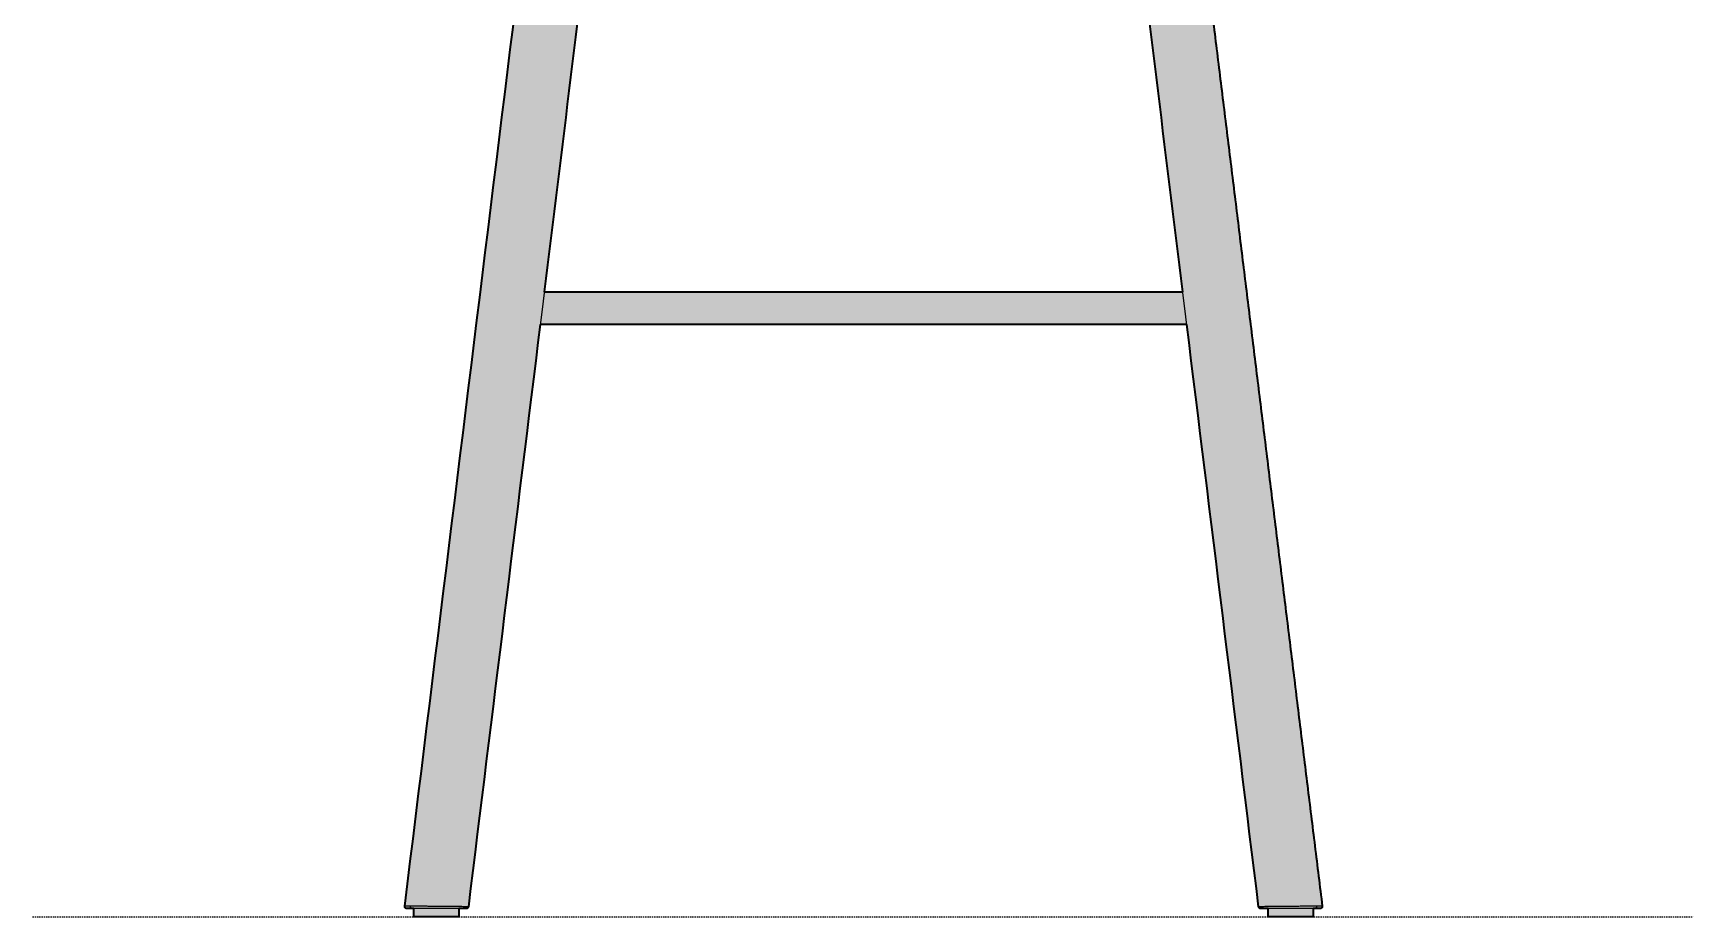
# Model space of a CAD drawing. Header units: millimetres. Extents: x 0 to 1859, y -787 to 866.
# Drawn here: x 1045 to 1859, y 0 to 433 of the extents above; entities that cross this region are included whole.
import ezdxf

# ---------------------------------------------------------------- set-up
doc = ezdxf.new("R2010")
doc.units = ezdxf.units.MM
doc.linetypes.add('Dots', pattern=[1, 0, -1])
doc.layers.add('Blocks', color=7, linetype='Continuous')
doc.layers.add('Blocks$Fill', color=7, linetype='Continuous', true_color=0xffffff)
for name, color, linetype, lineweight, true_color in [('Blocks$Inner', 7, 'Continuous', 25, 0x007f00), ('Blocks$Outline', 7, 'Continuous', 35, 0xff3f3f), ('Groud', 7, 'Dots', 25, 0x243775)]:
    doc.layers.add(name, color=color, linetype=linetype, lineweight=lineweight, true_color=true_color)

# ---------------------------------------------------------------- blocks, each defined once
blk = doc.blocks.new('Form Barstool High Side')
at = {"layer": 'Blocks$Fill'}
h = blk.add_hatch(color=256, dxfattribs=at)
h.paths.add_polyline_path([(270.04, 728.56), (266.14, 729.76), (264.21, 730.41), (262.3, 731.11), (260.87, 731.7), (259.45, 732.32), (258.05, 732.99), (256.67, 733.69), (255.3, 734.43), (253.96, 735.21), (252.63, 736.02), (251.33, 736.86), (249.96, 737.79), (248.62, 738.75), (247.3, 739.74), (246.01, 740.77), (244.74, 741.83), (243.5, 742.91), (242.28, 744.02), (241.09, 745.17), (239.82, 746.44), (238.59, 747.74), (237.38, 749.07), (236.2, 750.42), (235.04, 751.8), (233.92, 753.2), (232.82, 754.63), (231.74, 756.07), (230.63, 757.62), (229.54, 759.2), (227.45, 762.4), (225.48, 765.67), (223.61, 769.01), (221.85, 772.4), (220.2, 775.86), (218.67, 779.36), (217.24, 782.9), (215.95, 786.42), (214.76, 789.97), (213.66, 793.54), (212.65, 797.15), (211.71, 800.77), (210.84, 804.42), (209.27, 811.74), (207.63, 820.58), (204.55, 840.54), (203.9, 844.21), (202.82, 849.41), (201.63, 854.59), (200.51, 857.45), (200.5, 857.48), (200.45, 857.61), (200.39, 857.74), (200.33, 857.87), (200.26, 858), (200.2, 858.13), (200.13, 858.25), (199.99, 858.5), (199.83, 858.75), (199.67, 858.99), (199.51, 859.22), (199.34, 859.46), (199.08, 859.8), (198.81, 860.13), (198.67, 860.3), (198.53, 860.46), (198.39, 860.61), (198.24, 860.77), (198.05, 860.95), (197.86, 861.13), (196.91, 861.99), (196.78, 862.11), (196.72, 862.17), (196.67, 862.23), (196.61, 862.3), (196.58, 862.33), (196.56, 862.36), (196.53, 862.4), (196.5, 862.43), (196.48, 862.46), (196.46, 862.5), (196.43, 862.53), (196.41, 862.57), (196.39, 862.61), (196.37, 862.64), (196.35, 862.69), (196.33, 862.73), (196.31, 862.77), (196.29, 862.82), (196.27, 862.86), (196.26, 862.91), (196.24, 862.95), (196.23, 863), (196.22, 863.04), (196.21, 863.09), (196.2, 863.14), (196.19, 863.18), (196.19, 863.23), (196.19, 863.28), (196.18, 863.32), (196.18, 863.37), (196.18, 863.42), (196.18, 863.46), (196.18, 863.51), (196.19, 863.56), (196.19, 863.6), (196.2, 863.65), (196.21, 863.7), (196.22, 863.74), (196.23, 863.79), (196.24, 863.84), (196.25, 863.89), (196.27, 863.94), (196.28, 863.98), (196.3, 864.03), (196.32, 864.08), (196.34, 864.12), (196.36, 864.17), (196.38, 864.21), (196.4, 864.26), (196.42, 864.3), (196.45, 864.35), (196.47, 864.39), (196.5, 864.43), (196.53, 864.47), (196.56, 864.52), (196.59, 864.57), (196.63, 864.61), (196.66, 864.65), (196.7, 864.7), (196.73, 864.74), (196.77, 864.78), (196.81, 864.82), (196.85, 864.86), (196.89, 864.9), (196.93, 864.94), (196.97, 864.97), (197.01, 865.01), (197.06, 865.04), (197.1, 865.08), (197.14, 865.11), (197.19, 865.15), (197.25, 865.18), (197.3, 865.22), (197.35, 865.25), (197.41, 865.28), (197.46, 865.32), (197.52, 865.35), (197.57, 865.38), (197.68, 865.43), (197.8, 865.48), (197.92, 865.53), (198.04, 865.58), (198.17, 865.63), (198.24, 865.65), (198.31, 865.68), (198.39, 865.7), (198.46, 865.72), (198.53, 865.74), (198.6, 865.75), (198.67, 865.77), (198.74, 865.78), (198.82, 865.79), (198.89, 865.8), (198.96, 865.8), (199.03, 865.81), (199.07, 865.81), (199.11, 865.81), (199.14, 865.81), (199.18, 865.81), (199.2, 865.8), (199.21, 865.8), (199.21, 865.8), (199.57, 865.81), (199.76, 865.82), (199.98, 865.81), (200.19, 865.8), (200.43, 865.79), (200.61, 865.77), (200.86, 865.75), (201.07, 865.72), (201.07, 865.72), (201.07, 865.72), (201.07, 865.72), (201.07, 865.72), (201.08, 865.72), (201.1, 865.72), (201.72, 865.63), (202.41, 865.5), (203.1, 865.36), (203.85, 865.18), (204.55, 864.99), (205.3, 864.78), (205.98, 864.57), (206.69, 864.33), (207.55, 864.02), (208.35, 863.72), (209.29, 863.33), (209.88, 863.06), (210.49, 862.77), (211.22, 862.4), (211.97, 862), (213.14, 861.33), (214.36, 860.59), (215.77, 859.66), (216.48, 859.16), (219.63, 856.78), (220.92, 855.72), (221.68, 855.05), (222.35, 854.44), (223.06, 853.75), (223.71, 853.09), (224.22, 852.55), (224.86, 851.84), (225.59, 850.98), (226.32, 850.07), (227.05, 849.13), (228.08, 847.7), (228.69, 846.83), (230.31, 844.37), (231.94, 841.75), (233.63, 838.85), (235.88, 834.73), (237.67, 831.18), (239.69, 826.85), (246.29, 811.15), (248.26, 806.73), (250.61, 801.74), (253.65, 795.7), (254.4, 794.29), (255.17, 792.91), (255.85, 791.78), (256.54, 790.69), (257.28, 789.57), (258.04, 788.46), (259.06, 787.05), (260.14, 785.66), (260.93, 784.69), (261.75, 783.74), (262.6, 782.81), (263.47, 781.9), (264.21, 781.15), (264.97, 780.42), (265.75, 779.7), (266.53, 779.01), (267.65, 778.06), (268.79, 777.14), (269.85, 776.33), (270.93, 775.53), (272.07, 774.73), (273.23, 773.94), (274.46, 773.14), (275.7, 772.37), (277.03, 771.58), (278.38, 770.81), (279.73, 770.08), (281.11, 769.37), (282.58, 768.64), (284.07, 767.95), (285.58, 767.28), (287.09, 766.64), (288.68, 766.02), (290.28, 765.42), (291.89, 764.86), (293.51, 764.34), (295.76, 763.67), (298.02, 763.06), (300.34, 762.5), (302.68, 761.99), (305.1, 761.52), (307.54, 761.11), (310.32, 760.69), (313.11, 760.33), (316.34, 759.98), (319.58, 759.69), (325.21, 759.32), (330.44, 759.11), (339.45, 758.97), (352.52, 759.15), (380.47, 760.46), (468.66, 765.53), (521.59, 766.56), (546.26, 766.34), (555.79, 765.99), (563.75, 765.47), (567.22, 765.15), (570.1, 764.83), (574.19, 764.28), (574.23, 764.28), (574.23, 764.28), (579.93, 763.4), (585.13, 762.48), (589.49, 761.57), (592, 761), (593.61, 760.59), (595.11, 760.17), (597.61, 759.41), (599.59, 758.73), (601.13, 758.14), (602.29, 757.66), (603.24, 757.24), (604.32, 756.73), (605.32, 756.22), (605.81, 755.95), (606.31, 755.66), (607.22, 755.12), (608.13, 754.53), (609.03, 753.9), (609.82, 753.31), (610.54, 752.76), (611.27, 752.18), (611.93, 751.63), (612.58, 751.07), (613.17, 750.53), (613.77, 749.97), (614.31, 749.45), (617.63, 746.03), (617.8, 745.85), (617.96, 745.66), (618.12, 745.48), (618.19, 745.38), (618.26, 745.29), (618.4, 745.1), (618.43, 745.06), (618.46, 745.01), (618.47, 744.99), (618.49, 744.96), (618.51, 744.93), (618.52, 744.89), (618.56, 744.83), (618.59, 744.75), (618.63, 744.66), (618.67, 744.55), (618.71, 744.46), (618.72, 744.41), (618.74, 744.35), (618.76, 744.29), (618.77, 744.22), (618.79, 744.14), (618.8, 744.06), (618.82, 743.99), (618.83, 743.92), (618.84, 743.84), (618.84, 743.75), (618.85, 743.67), (618.85, 743.59), (618.85, 743.5), (618.85, 743.41), (618.85, 743.31), (618.85, 743.22), (618.84, 743.13), (618.83, 743.05), (618.81, 742.88), (618.76, 742.54), (618.73, 742.4), (618.71, 742.32), (618.7, 742.25), (618.69, 742.22), (618.68, 742.18), (618.67, 742.15), (618.66, 742.11), (618.64, 742.08), (618.63, 742.05), (618.61, 742.01), (618.61, 742), (618.6, 741.98), (618.59, 741.96), (618.57, 741.94), (618.56, 741.92), (618.55, 741.9), (618.53, 741.87), (618.52, 741.85), (618.5, 741.83), (618.49, 741.81), (618.47, 741.79), (618.46, 741.78), (618.44, 741.76), (618.42, 741.74), (618.41, 741.72), (618.39, 741.7), (618.37, 741.68), (618.35, 741.67), (618.33, 741.64), (618.3, 741.62), (618.27, 741.59), (618.24, 741.57), (618.21, 741.55), (618.18, 741.52), (618.15, 741.5), (618.12, 741.48), (618.05, 741.44), (617.99, 741.4), (617.92, 741.37), (617.85, 741.33), (617.74, 741.28), (617.63, 741.23), (617.52, 741.18), (617.41, 741.14), (617.29, 741.1), (617.18, 741.06), (616.95, 740.98), (616.58, 740.88), (616.21, 740.79), (615.83, 740.7), (615.46, 740.63), (614.89, 740.53), (614.31, 740.43), (611.73, 740.1), (611.03, 740), (610.68, 739.94), (610.34, 739.87), (606.03, 739.55), (548.92, 737.08), (544.82, 736.86), (544.55, 735.22), (544.32, 733.58), (544.13, 731.93), (543.98, 730.28), (543.85, 728.47), (543.78, 726.66), (543.75, 724.85), (543.76, 723.04), (543.82, 721.22), (543.93, 719.41), (544.08, 717.61), (544.28, 715.81), (631.92, 5.12), (631.92, 5.01), (631.92, 4.97), (631.92, 4.94), (631.92, 4.9), (631.92, 4.88), (631.92, 4.86), (631.92, 4.84), (631.91, 4.83), (631.91, 4.81), (631.91, 4.79), (631.9, 4.77), (631.9, 4.75), (631.89, 4.73), (631.89, 4.71), (631.88, 4.69), (631.87, 4.67), (631.87, 4.65), (631.86, 4.63), (631.85, 4.61), (631.84, 4.59), (631.83, 4.57), (631.83, 4.56), (631.82, 4.54), (631.81, 4.52), (631.8, 4.5), (631.79, 4.48), (631.77, 4.47), (631.76, 4.45), (631.75, 4.43), (631.74, 4.41), (631.73, 4.4), (631.71, 4.38), (631.7, 4.36), (631.69, 4.35), (631.67, 4.33), (631.66, 4.31), (631.64, 4.3), (631.63, 4.28), (631.61, 4.27), (631.6, 4.26), (631.58, 4.24), (631.57, 4.23), (631.55, 4.22), (631.53, 4.21), (631.51, 4.19), (631.5, 4.18), (631.48, 4.17), (631.45, 4.16), (631.41, 4.13), (631.36, 4.11), (631.23, 4.05), (630.42, 4.03), (628.28, 4), (628.25, 4), (628.23, 4), (628.05, 4), (627.44, 4), (627.44, 0), (627.42, 0), (605.44, 0), (605.44, 4), (601.71, 4), (601.45, 4.06), (601.36, 4.09), (601.32, 4.1), (601.29, 4.11), (601.26, 4.12), (601.23, 4.13), (601.22, 4.14), (601.21, 4.14), (601.2, 4.15), (601.19, 4.15), (601.18, 4.16), (601.17, 4.16), (601.16, 4.17), (601.15, 4.17), (601.14, 4.18), (601.14, 4.18), (601.12, 4.19), (601.11, 4.2), (601.09, 4.21), (601.08, 4.22), (601.07, 4.23), (601.05, 4.24), (601.04, 4.26), (601.03, 4.27), (601.01, 4.28), (601, 4.29), (600.99, 4.31), (600.98, 4.32), (600.96, 4.33), (600.94, 4.36), (600.92, 4.39), (600.9, 4.42), (600.88, 4.44), (600.86, 4.47), (600.85, 4.49), (600.84, 4.5), (600.83, 4.52), (600.83, 4.53), (600.82, 4.55), (600.81, 4.56), (600.8, 4.58), (600.8, 4.59), (600.79, 4.61), (600.78, 4.63), (600.78, 4.64), (600.77, 4.66), (600.76, 4.69), (600.75, 4.72), (600.74, 4.75), (600.73, 4.81), (600.72, 4.88), (565.53, 290.23), (248.52, 290.23), (213.31, 4.88), (213.3, 4.81), (213.29, 4.75), (213.28, 4.72), (213.27, 4.69), (213.26, 4.66), (213.26, 4.64), (213.25, 4.63), (213.24, 4.61), (213.24, 4.6), (213.23, 4.58), (213.22, 4.56), (213.22, 4.55), (213.21, 4.53), (213.2, 4.52), (213.19, 4.5), (213.18, 4.49), (213.17, 4.47), (213.15, 4.44), (213.13, 4.42), (213.11, 4.39), (213.09, 4.36), (213.07, 4.33), (213.06, 4.32), (213.04, 4.31), (213.03, 4.29), (213.02, 4.28), (213.01, 4.27), (212.99, 4.26), (212.98, 4.25), (212.97, 4.23), (212.95, 4.22), (212.94, 4.21), (212.92, 4.2), (212.91, 4.19), (212.9, 4.18), (212.88, 4.17), (212.87, 4.16), (212.85, 4.15), (212.82, 4.14), (212.79, 4.12), (212.73, 4.09), (212.66, 4.06), (208.59, 4.05), (208.59, 0), (208.57, 0), (186.59, 0), (186.59, 4), (185.8, 4), (185.78, 4), (185.76, 4), (185.74, 4), (185.72, 4), (185.7, 4.01), (185.68, 4.01), (185.66, 4.01), (185.64, 4.02), (182.8, 4.05), (182.68, 4.11), (182.62, 4.13), (182.58, 4.16), (182.56, 4.17), (182.54, 4.18), (182.52, 4.19), (182.5, 4.21), (182.48, 4.22), (182.47, 4.23), (182.45, 4.24), (182.43, 4.26), (182.42, 4.27), (182.4, 4.29), (182.39, 4.3), (182.37, 4.32), (182.36, 4.33), (182.34, 4.35), (182.33, 4.36), (182.32, 4.38), (182.31, 4.4), (182.29, 4.41), (182.28, 4.43), (182.27, 4.45), (182.26, 4.47), (182.25, 4.48), (182.24, 4.5), (182.23, 4.52), (182.22, 4.54), (182.21, 4.56), (182.2, 4.58), (182.19, 4.59), (182.18, 4.61), (182.17, 4.63), (182.17, 4.65), (182.16, 4.67), (182.15, 4.69), (182.15, 4.71), (182.14, 4.73), (182.13, 4.75), (182.13, 4.77), (182.13, 4.79), (182.12, 4.81), (182.12, 4.83), (182.12, 4.84), (182.11, 4.86), (182.11, 4.88), (182.11, 4.9), (182.11, 4.94), (182.11, 4.97), (182.11, 5.01), (182.11, 5.12), (269.32, 712.13), (269.43, 713.49), (269.92, 719.12), (270.03, 721.03), (270.1, 722.91), (270.11, 724.79), (270.09, 726.68)], flags=0)
h.paths.add_polyline_path([(506.82, 734.58), (368.73, 723.21), (368.71, 723.21), (367.37, 723.22), (367.28, 723.22), (366.32, 723.2), (359.02, 722.81), (357.77, 722.74), (342.01, 721.91), (339.31, 721.78), (336.94, 721.67), (336.77, 721.66), (334.35, 721.52), (333.86, 721.48), (333.66, 721.46), (332.66, 721.34), (332.31, 721.3), (332.31, 721.3), (332.31, 721.3), (332.31, 721.3), (321.25, 721.26), (315.72, 721.41), (312.97, 721.55), (310.22, 721.76), (306.58, 722.12), (302.87, 722.56), (302.41, 720.8), (301.99, 719.04), (301.59, 717.27), (301.23, 715.49), (300.9, 713.71), (300.6, 711.92), (300.33, 710.13), (300.09, 708.34), (280.11, 546.39), (533.94, 546.35), (513.51, 712.01), (512.87, 715.96), (512.51, 717.93), (512.09, 719.88), (511.85, 720.89), (511.59, 721.89), (511.01, 723.89), (510.38, 725.88), (509.69, 727.84), (509.04, 729.55), (508.34, 731.25), (507.61, 732.93)], flags=0)
h.paths.add_polyline_path([(250.49, 306.23), (563.55, 306.23), (537.64, 516.38), (276.42, 516.43)], flags=0)
at = {"layer": 'Blocks$Inner'}
for p, q in [((544.28, 715.81), (631.92, 5.12)), ((600.72, 4.88), (537.63, 516.46)), ((250.49, 306.23), (563.55, 306.23)), ((565.53, 290.23), (248.52, 290.23)), ((605.44, 0), (605.44, 4)), ((627.44, 4), (627.44, 0))]:
    blk.add_line(p, q, dxfattribs=at)
for points in [[(182.11, 5.12), (269.32, 712.13), (269.43, 713.49)], [(276.4, 516.46), (276.42, 516.43), (213.32, 4.88)]]:
    blk.add_lwpolyline(points, dxfattribs=at)
for points, knots in [([(182.8, 4.05), (182.61, 4.13), (182.42, 4.24), (182.21, 4.51), (182.1, 4.82), (182.11, 5.02), (182.11, 5.12)], [1, 1, 1, 1, 1.256294, 1.517293, 1.768968, 2, 2, 2, 2]), ([(185, 5.15), (184.88, 5.15), (184.66, 5.15), (184.34, 5.15), (184.04, 5.15), (183.67, 5.15), (183.25, 5.15), (182.84, 5.14), (182.51, 5.14), (182.33, 5.14), (182.24, 5.13), (182.19, 5.13), (182.16, 5.13), (182.13, 5.13), (182.11, 5.12), (182.11, 5.12), (182.11, 5.12)], [516.464832, 516.464832, 516.464832, 516.464832, 516.52689, 516.58895, 516.651013, 516.713082, 516.838715, 516.964392, 517.090126, 517.215929, 517.25739, 517.29886, 517.340338, 517.381827, 517.423325, 517.464832, 517.464832, 517.464832, 517.464832]), ([(185.64, 4.02), (184.87, 4.02), (183.31, 4.03), (182.97, 4.04), (182.8, 4.05)], [0, 0, 0, 0, 0.498607, 1, 1, 1, 1]), ([(185.8, 4), (185.7, 4), (185.58, 4.02), (185.37, 4.14), (185.26, 4.23), (185.1, 4.46), (185.04, 4.6), (184.98, 4.88), (184.98, 5.03), (185, 5.15)], [66.499367, 66.499367, 66.499367, 66.499367, 66.749366, 66.749366, 66.999366, 66.999366, 67.249366, 67.249366, 67.499367, 67.499367, 67.499367, 67.499367]), ([(213.32, 4.88), (213.31, 4.88), (213.31, 4.88), (213.3, 4.88), (213.27, 4.88), (213.24, 4.89), (213.2, 4.89), (213.15, 4.89), (213.09, 4.89), (213.03, 4.9), (212.96, 4.9), (212.88, 4.9), (212.73, 4.91), (212.48, 4.91), (211.89, 4.93), (210.93, 4.94), (209.64, 4.96), (208.45, 4.98), (207.06, 5), (205.1, 5.02), (202.93, 5.04), (201.1, 5.06), (199.25, 5.07), (197.39, 5.09), (195.57, 5.1), (193.92, 5.11), (191.87, 5.13), (190.04, 5.14), (188.65, 5.14), (187.88, 5.14), (187.26, 5.15), (186.79, 5.15), (186.32, 5.15), (185.86, 5.15), (185.41, 5.15), (185.14, 5.15), (185, 5.15)], [515.464832, 515.464832, 515.464832, 515.464832, 515.474872, 515.484742, 515.494457, 515.504029, 515.513475, 515.522795, 515.531979, 515.541036, 515.549975, 515.558805, 515.567537, 515.596972, 515.625383, 515.69085, 515.753191, 515.787887, 515.822229, 515.893523, 515.965841, 516.001581, 516.038219, 516.10924, 516.142479, 516.177969, 516.236496, 516.30506, 516.332652, 516.362586, 516.378409, 516.394702, 516.411673, 516.429222, 516.446866, 516.464832, 516.464832, 516.464832, 516.464832]), ([(208.59, 0), (208.59, 0), (208.58, 0), (208.52, 0), (208.41, 0), (208.26, 0), (208.07, 0), (207.82, 0), (207.53, 0), (207.19, 0), (206.8, 0), (206.37, 0), (205.89, 0), (205.37, 0), (204.82, 0), (204.23, 0), (203.62, 0), (202.98, 0), (202.32, 0), (201.64, 0), (200.96, 0), (200.28, 0), (199.6, 0), (198.92, 0), (198.25, 0), (197.69, 0), (197.25, 0), (196.9, 0), (196.56, 0), (196.21, 0), (195.85, 0), (195.5, 0), (195.14, 0), (194.78, 0), (194.43, 0), (194.07, 0), (193.72, 0), (193.36, 0), (193.01, 0), (192.66, 0), (192.32, 0), (191.98, 0), (191.65, 0), (191.32, 0), (191, 0), (190.69, 0), (190.39, 0), (190.09, 0), (189.81, 0), (189.53, 0), (189.27, 0), (189.02, 0), (188.78, 0), (188.55, 0), (188.33, 0), (188.12, 0), (187.93, 0), (187.75, 0), (187.58, 0), (187.43, 0), (187.29, 0), (187.17, 0), (187.05, 0), (186.95, 0), (186.86, 0), (186.79, 0), (186.73, 0), (186.68, 0), (186.64, 0), (186.61, 0), (186.59, 0), (186.59, 0), (186.59, 0)], [4, 4, 4, 4, 4.018982, 4.038404, 4.058243, 4.078473, 4.099065, 4.119984, 4.141191, 4.162644, 4.184299, 4.206108, 4.22802, 4.249984, 4.271948, 4.29386, 4.315668, 4.337323, 4.358777, 4.379984, 4.400902, 4.421494, 4.441725, 4.461564, 4.480985, 4.499967, 4.509816, 4.519787, 4.529877, 4.540084, 4.550404, 4.560834, 4.57137, 4.582006, 4.59274, 4.603566, 4.614478, 4.625472, 4.636542, 4.647681, 4.658884, 4.670144, 4.681455, 4.692809, 4.7042, 4.71562, 4.727062, 4.738519, 4.749984, 4.761448, 4.772905, 4.784348, 4.795768, 4.807158, 4.818512, 4.829823, 4.841083, 4.852286, 4.863425, 4.874495, 4.885489, 4.896402, 4.907227, 4.917961, 4.928598, 4.939133, 4.949563, 4.959883, 4.97009, 4.98018, 4.990151, 5, 5, 5, 5]), ([(213.31, 4.88), (213.3, 4.79), (213.26, 4.62), (213.12, 4.38), (212.92, 4.18), (212.75, 4.1), (212.66, 4.06)], [0, 0, 0, 0, 0.236485, 0.487871, 0.745674, 1, 1, 1, 1]), ([(629.04, 5.15), (628.91, 5.15), (628.66, 5.15), (628.25, 5.15), (627.73, 5.15), (627.09, 5.15), (626.28, 5.14), (625.4, 5.14), (624.09, 5.14), (622.25, 5.13), (620.22, 5.11), (618.49, 5.1), (616.66, 5.09), (614.79, 5.07), (612.94, 5.06), (611.11, 5.04), (608.93, 5.02), (606.59, 4.99), (604.63, 4.97), (603.08, 4.94), (602.12, 4.92), (601.56, 4.91), (601.23, 4.9), (600.99, 4.9), (600.86, 4.89), (600.79, 4.89), (600.76, 4.88), (600.73, 4.88), (600.72, 4.88), (600.72, 4.88), (600.72, 4.88)], [731.569914, 731.569914, 731.569914, 731.569914, 731.586248, 731.602583, 731.618918, 731.645536, 731.672161, 731.70092, 731.729692, 731.79134, 731.856798, 731.890812, 731.925534, 731.996561, 732.032667, 732.068947, 732.141332, 732.212571, 732.28155, 732.347364, 732.409367, 732.438301, 732.467214, 732.493974, 732.520717, 732.530561, 732.540402, 732.550242, 732.560079, 732.569914, 732.569914, 732.569914, 732.569914]), ([(601.71, 4), (601.28, 4.1), (601.11, 4.18), (600.91, 4.38), (600.77, 4.62), (600.73, 4.79), (600.72, 4.88)], [2, 2, 2, 2, 2.254329, 2.512134, 2.76352, 3, 3, 3, 3]), ([(628.23, 4), (628.17, 4), (628.05, 4), (627.86, 4), (627.63, 4), (627.34, 4), (626.88, 4), (626.24, 4), (625.38, 4), (624.41, 4), (623.31, 4), (622.31, 4), (621.46, 4), (620.54, 4), (619.57, 4), (618.56, 4), (617.78, 4), (616.97, 4), (616.15, 4), (615.31, 4), (614.46, 4), (613.61, 4), (612.75, 4), (611.9, 4), (610.77, 4), (609.39, 4), (607.84, 4), (606.42, 4), (605.37, 4), (604.63, 4), (604.12, 4), (603.66, 4), (603.25, 4), (602.89, 4), (602.58, 4), (602.32, 4), (602.11, 4), (601.97, 4), (601.88, 4), (601.81, 4), (601.75, 4), (601.72, 4), (601.71, 4)], [1, 1, 1, 1, 1.008549, 1.017099, 1.025649, 1.039298, 1.052949, 1.081994, 1.112881, 1.145691, 1.180492, 1.217331, 1.236526, 1.256235, 1.297163, 1.318378, 1.340074, 1.362233, 1.384836, 1.407859, 1.431272, 1.455046, 1.479144, 1.503527, 1.528153, 1.577929, 1.62811, 1.678291, 1.728067, 1.752693, 1.777076, 1.801174, 1.824948, 1.848361, 1.871384, 1.893987, 1.916146, 1.937842, 1.948452, 1.959059, 1.979535, 2, 2, 2, 2]), ([(629.04, 5.15), (629.05, 5.02), (629.05, 4.88), (628.99, 4.6), (628.93, 4.46), (628.77, 4.23), (628.67, 4.14), (628.45, 4.02), (628.34, 4), (628.23, 4)], [0, 0, 0, 0, 0.25, 0.25, 0.500001, 0.500001, 0.750001, 0.750001, 1, 1, 1, 1]), ([(631.23, 4.05), (631.06, 4.04), (630.72, 4.03), (629.17, 4.02), (628.24, 4)], [1, 1, 1, 1, 1.501398, 2, 2, 2, 2]), ([(631.92, 5.12), (631.92, 5.12), (631.92, 5.12), (631.9, 5.13), (631.88, 5.13), (631.84, 5.13), (631.79, 5.13), (631.73, 5.13), (631.66, 5.14), (631.57, 5.14), (631.46, 5.14), (631.33, 5.14), (631.18, 5.14), (630.99, 5.14), (630.76, 5.15), (630.49, 5.15), (630.19, 5.15), (629.85, 5.15), (629.47, 5.15), (629.18, 5.15), (629.04, 5.15)], [730.569914, 730.569914, 730.569914, 730.569914, 730.609267, 730.649536, 730.690834, 730.733276, 730.77698, 730.822066, 730.868459, 730.916221, 730.965613, 731.016903, 731.070361, 731.133395, 731.199209, 731.267812, 731.339204, 731.413371, 731.490288, 731.569914, 731.569914, 731.569914, 731.569914]), ([(631.92, 5.12), (631.93, 5.02), (631.93, 4.81), (631.82, 4.51), (631.62, 4.24), (631.42, 4.13), (631.23, 4.05)], [0, 0, 0, 0, 0.231073, 0.482734, 0.743719, 1, 1, 1, 1]), ([(627.44, 0), (627.44, 0), (627.43, 0), (627.37, 0), (627.27, 0), (627.12, 0), (626.92, 0), (626.68, 0), (626.38, 0), (626.04, 0), (625.66, 0), (625.22, 0), (624.74, 0), (624.23, 0), (623.67, 0), (623.08, 0), (622.47, 0), (621.83, 0), (621.17, 0), (620.5, 0), (619.82, 0), (619.13, 0), (618.45, 0), (617.77, 0), (617.1, 0), (616.55, 0), (616.1, 0), (615.76, 0), (615.41, 0), (615.06, 0), (614.71, 0), (614.35, 0), (613.99, 0), (613.64, 0), (613.28, 0), (612.92, 0), (612.57, 0), (612.22, 0), (611.86, 0), (611.52, 0), (611.17, 0), (610.84, 0), (610.5, 0), (610.18, 0), (609.86, 0), (609.55, 0), (609.24, 0), (608.95, 0), (608.66, 0), (608.39, 0), (608.12, 0), (607.87, 0), (607.63, 0), (607.4, 0), (607.18, 0), (606.98, 0), (606.78, 0), (606.6, 0), (606.44, 0), (606.28, 0), (606.14, 0), (606.02, 0), (605.9, 0), (605.8, 0), (605.72, 0), (605.64, 0), (605.58, 0), (605.53, 0), (605.49, 0), (605.46, 0), (605.45, 0), (605.44, 0), (605.44, 0)], [4, 4, 4, 4, 4.018982, 4.038404, 4.058243, 4.078473, 4.099065, 4.119984, 4.141191, 4.162644, 4.184299, 4.206108, 4.22802, 4.249984, 4.271948, 4.29386, 4.315668, 4.337323, 4.358777, 4.379984, 4.400902, 4.421494, 4.441725, 4.461564, 4.480985, 4.499967, 4.509816, 4.519787, 4.529877, 4.540084, 4.550404, 4.560834, 4.57137, 4.582006, 4.59274, 4.603566, 4.614478, 4.625472, 4.636542, 4.647681, 4.658884, 4.670144, 4.681455, 4.692809, 4.7042, 4.71562, 4.727062, 4.738519, 4.749984, 4.761448, 4.772905, 4.784348, 4.795768, 4.807158, 4.818512, 4.829823, 4.841083, 4.852286, 4.863425, 4.874495, 4.885489, 4.896402, 4.907227, 4.917961, 4.928598, 4.939133, 4.949563, 4.959883, 4.97009, 4.98018, 4.990151, 5, 5, 5, 5])]:
    blk.add_open_spline(points, degree=3, knots=knots, dxfattribs=at)
for points in [[(212.66, 4.06), (185.8, 4)], [(186.59, 0), (186.59, 4)], [(208.59, 4.05), (208.59, 0)]]:
    blk.add_open_spline(points, degree=1, dxfattribs=at)
at = {"layer": 'Blocks$Outline'}
for points in [[(250.49, 306.23), (563.55, 306.23)], [(565.53, 290.23), (248.52, 290.23)]]:
    blk.add_lwpolyline(points, dxfattribs=at)
blk.add_rational_spline([(544.82, 736.86), (544.44, 734.68), (544.16, 732.48), (543.98, 730.28), (543.59, 725.45), (543.69, 720.61), (544.28, 715.81), (573.49, 478.91), (602.71, 242.02), (631.92, 5.12)], [0.997016027028, 0.99728947843, 0.998284136087, 1, 0.996547825043, 0.996547825043, 1, 1, 1, 1], degree=3, knots=[-6.634086, -6.634086, -6.634086, -6.634086, 0, 0, 0, 14.499928, 14.499928, 14.499928, 730.569914, 730.569914, 730.569914, 730.569914], dxfattribs=at)
for points, knots in [([(185.64, 4.02), (184.87, 4.02), (183.31, 4.03), (182.97, 4.04), (182.8, 4.05), (182.61, 4.13), (182.42, 4.24), (182.21, 4.51), (182.1, 4.82), (182.11, 5.02), (182.11, 5.12), (182.11, 5.12), (211.18, 240.79), (240.25, 476.46), (269.32, 712.13), (269.36, 712.59), (269.4, 713.04), (269.43, 713.49)], [0, 0, 0, 0, 0.498607, 1, 1, 1, 1.256294, 1.517293, 1.768968, 1.999944, 2, 2, 2, 714.370917, 714.370917, 714.370917, 715.731024, 715.731024, 715.731024, 715.731024]), ([(186.59, 4), (186.33, 4), (186.06, 4), (185.8, 4), (185.75, 4), (185.69, 4.01), (185.64, 4.02)], [64.573378, 64.573378, 64.573378, 64.573378, 66.499367, 66.499367, 66.499367, 66.62424, 66.62424, 66.62424, 66.62424]), ([(208.59, 4.05), (208.59, 2.7), (208.59, 1.35), (208.59, 0), (208.59, 0), (208.58, 0), (208.52, 0), (208.41, 0), (208.26, 0), (208.07, 0), (207.82, 0), (207.53, 0), (207.19, 0), (206.8, 0), (206.37, 0), (205.89, 0), (205.37, 0), (204.82, 0), (204.23, 0), (203.62, 0), (202.98, 0), (202.32, 0), (201.64, 0), (200.96, 0), (200.28, 0), (199.6, 0), (198.92, 0), (198.25, 0), (197.69, 0), (197.25, 0), (196.9, 0), (196.56, 0), (196.21, 0), (195.85, 0), (195.5, 0), (195.14, 0), (194.78, 0), (194.43, 0), (194.07, 0), (193.72, 0), (193.36, 0), (193.01, 0), (192.66, 0), (192.32, 0), (191.98, 0), (191.65, 0), (191.32, 0), (191, 0), (190.69, 0), (190.39, 0), (190.09, 0), (189.81, 0), (189.53, 0), (189.27, 0), (189.02, 0), (188.78, 0), (188.55, 0), (188.33, 0), (188.12, 0), (187.93, 0), (187.75, 0), (187.58, 0), (187.43, 0), (187.29, 0), (187.17, 0), (187.05, 0), (186.95, 0), (186.86, 0), (186.79, 0), (186.73, 0), (186.68, 0), (186.64, 0), (186.61, 0), (186.59, 0), (186.59, 0), (186.59, 0), (186.59, 1.33), (186.59, 2.67), (186.59, 4)], [0, 0, 0, 0, 4, 4, 4, 4.018982, 4.038404, 4.058243, 4.078473, 4.099065, 4.119984, 4.141191, 4.162644, 4.184299, 4.206108, 4.22802, 4.249984, 4.271948, 4.29386, 4.315668, 4.337323, 4.358777, 4.379984, 4.400902, 4.421494, 4.441725, 4.461564, 4.480985, 4.499967, 4.509816, 4.519787, 4.529877, 4.540084, 4.550404, 4.560834, 4.57137, 4.582006, 4.59274, 4.603566, 4.614478, 4.625472, 4.636542, 4.647681, 4.658884, 4.670144, 4.681455, 4.692809, 4.7042, 4.71562, 4.727062, 4.738519, 4.749984, 4.761448, 4.772905, 4.784348, 4.795768, 4.807158, 4.818512, 4.829823, 4.841083, 4.852286, 4.863425, 4.874495, 4.885489, 4.896402, 4.907227, 4.917961, 4.928598, 4.939133, 4.949563, 4.959883, 4.97009, 4.98018, 4.990151, 5, 5, 5, 9, 9, 9, 9]), ([(213.31, 4.88), (213.3, 4.79), (213.26, 4.62), (213.12, 4.38), (212.92, 4.18), (212.75, 4.1), (212.66, 4.06), (211.31, 4.06), (209.95, 4.05), (208.59, 4.05)], [0, 0, 0, 0, 0.236485, 0.487871, 0.745674, 1, 1, 1, 10.933902, 10.933902, 10.933902, 10.933902]), ([(605.44, 4), (605.36, 4), (605.08, 4), (604.63, 4), (604.12, 4), (603.66, 4), (603.25, 4), (602.89, 4), (602.58, 4), (602.32, 4), (602.11, 4), (601.97, 4), (601.88, 4), (601.81, 4), (601.75, 4), (601.72, 4), (601.71, 4), (601.28, 4.1), (601.11, 4.18), (600.91, 4.38), (600.77, 4.62), (600.73, 4.79), (600.72, 4.88)], [1.717579, 1.717579, 1.717579, 1.717579, 1.728067, 1.752693, 1.777076, 1.801174, 1.824948, 1.848361, 1.871384, 1.893987, 1.916146, 1.937842, 1.948452, 1.959059, 1.979535, 2, 2, 2, 2.254329, 2.512134, 2.76352, 3, 3, 3, 3]), ([(627.44, 4), (627.44, 2.67), (627.44, 1.33), (627.44, 0), (627.44, 0), (627.43, 0), (627.37, 0), (627.27, 0), (627.12, 0), (626.92, 0), (626.68, 0), (626.38, 0), (626.04, 0), (625.66, 0), (625.22, 0), (624.74, 0), (624.23, 0), (623.67, 0), (623.08, 0), (622.47, 0), (621.83, 0), (621.17, 0), (620.5, 0), (619.82, 0), (619.13, 0), (618.45, 0), (617.77, 0), (617.1, 0), (616.55, 0), (616.1, 0), (615.76, 0), (615.41, 0), (615.06, 0), (614.71, 0), (614.35, 0), (613.99, 0), (613.64, 0), (613.28, 0), (612.92, 0), (612.57, 0), (612.22, 0), (611.86, 0), (611.52, 0), (611.17, 0), (610.84, 0), (610.5, 0), (610.18, 0), (609.86, 0), (609.55, 0), (609.24, 0), (608.95, 0), (608.66, 0), (608.39, 0), (608.12, 0), (607.87, 0), (607.63, 0), (607.4, 0), (607.18, 0), (606.98, 0), (606.78, 0), (606.6, 0), (606.44, 0), (606.28, 0), (606.14, 0), (606.02, 0), (605.9, 0), (605.8, 0), (605.72, 0), (605.64, 0), (605.58, 0), (605.53, 0), (605.49, 0), (605.46, 0), (605.45, 0), (605.44, 0), (605.44, 0), (605.44, 1.33), (605.44, 2.67), (605.44, 4)], [0, 0, 0, 0, 4, 4, 4, 4.018982, 4.038404, 4.058243, 4.078473, 4.099065, 4.119984, 4.141191, 4.162644, 4.184299, 4.206108, 4.22802, 4.249984, 4.271948, 4.29386, 4.315668, 4.337323, 4.358777, 4.379984, 4.400902, 4.421494, 4.441725, 4.461564, 4.480985, 4.499967, 4.509816, 4.519787, 4.529877, 4.540084, 4.550404, 4.560834, 4.57137, 4.582006, 4.59274, 4.603566, 4.614478, 4.625472, 4.636542, 4.647681, 4.658884, 4.670144, 4.681455, 4.692809, 4.7042, 4.71562, 4.727062, 4.738519, 4.749984, 4.761448, 4.772905, 4.784348, 4.795768, 4.807158, 4.818512, 4.829823, 4.841083, 4.852286, 4.863425, 4.874495, 4.885489, 4.896402, 4.907227, 4.917961, 4.928598, 4.939133, 4.949563, 4.959883, 4.97009, 4.98018, 4.990151, 5, 5, 5, 9, 9, 9, 9]), ([(628.28, 4), (628.27, 4), (628.26, 4), (628.24, 4), (628.24, 4), (628.23, 4), (628.17, 4), (628.05, 4), (627.86, 4), (627.66, 4), (627.52, 4), (627.44, 4)], [0.96253208, 0.96253208, 0.96253208, 0.96253208, 0.97669179, 0.99720299, 0.99999457, 0.99999457, 0.99999457, 1.00854527, 1.01709608, 1.02564707, 1.03509635, 1.03509635, 1.03509635, 1.03509635]), ([(631.92, 5.12), (631.93, 5.02), (631.93, 4.81), (631.82, 4.51), (631.62, 4.24), (631.42, 4.13), (631.23, 4.05), (631.06, 4.04), (630.72, 4.03), (629.19, 4.02), (628.28, 4)], [0, 0, 0, 0, 0.231073, 0.482734, 0.743719, 1, 1, 1, 1.501398, 1.992238, 1.992238, 1.992238, 1.992238])]:
    blk.add_open_spline(points, degree=3, knots=knots, dxfattribs=at)
for points in [[(276.42, 516.43), (267.78, 446.36), (259.13, 376.3), (250.49, 306.23)], [(563.55, 306.23), (554.92, 376.28), (546.28, 446.33), (537.64, 516.38)], [(248.52, 290.23), (236.78, 195.12), (225.05, 100), (213.31, 4.88)], [(600.72, 4.88), (588.99, 100), (577.26, 195.11), (565.53, 290.23)]]:
    blk.add_open_spline(points, degree=3, dxfattribs=at)

msp = doc.modelspace()

# ---------------------------------------------------------------- linework, layer by layer
at = {"layer": 'Groud'}
msp.add_lwpolyline([(1044.79, 0), (1858.83, 0)], dxfattribs=at)

# ---------------------------------------------------------------- block references
at = {"layer": 'Blocks'}
msp.add_blockref('Form Barstool High Side', (1044.79, 0), dxfattribs=at)

doc.saveas('drawing.dxf')
